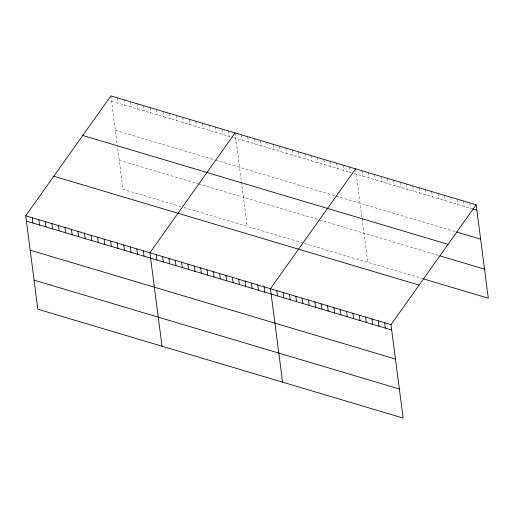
<?xml version="1.0" encoding="UTF-8"?>
<svg xmlns="http://www.w3.org/2000/svg" width="514" height="514" viewBox="0 0 514 514"><rect width="100%" height="100%" fill="white"/><g stroke="black" fill="none" stroke-linecap="round" stroke-linejoin="round"><path stroke-width="0.39" stroke-dasharray="2.57 1.93" d="M111.557 101.232L232.855 137.386M233.581 137.598L351.377 172.704M354.191 173.546L471.923 208.639M115.335 130.305L214.839 159.963M215.572 160.182L334.704 195.693M336.117 196.11L455.256 231.621M119.229 160.265L197.672 183.646M198.398 183.864L318.86 219.767M319.567 219.979L438.699 255.484M181.108 206.66L123.007 189.345L117.333 145.674M184.012 207.527L302.193 242.749M304.307 243.379L422.739 278.678M469.822 202.901L470.509 208.215M463.474 201.006L464.168 206.326M457.132 199.117L457.82 204.431M450.784 197.228L451.478 202.542M444.443 195.333L445.13 200.653M438.095 193.444L438.789 198.764M431.754 191.555L432.441 196.868M425.406 189.66L426.1 194.979M419.064 187.771L419.752 193.091M412.716 185.882L413.41 191.195M406.375 183.986L407.062 189.306M400.033 182.097L400.721 187.417M393.685 180.208L394.373 185.522M387.344 178.313L388.031 183.633M380.996 176.424L381.69 181.744M374.655 174.535L375.342 179.849M368.307 172.64L369.001 177.96M361.965 170.751L362.653 176.071M355.714 169.62L367.754 262.288M349.276 166.966L349.963 172.286M342.928 165.078L343.622 170.397M336.586 163.189L337.274 168.502M330.239 161.3L330.932 166.613M323.897 159.404L324.585 164.724M317.549 157.515L318.243 162.829M311.208 155.626L311.895 160.94M304.86 153.731L305.554 159.051M298.518 151.842L299.206 157.162M292.17 149.953L292.864 155.267M285.829 148.058L286.516 153.378M279.481 146.169L280.175 151.489M273.14 144.28L273.827 149.593M266.792 142.384L267.486 147.704M260.45 140.495L261.138 145.815M254.102 138.607L254.796 143.92M247.761 136.711L248.448 142.031M241.413 134.822L242.107 140.142M235.071 132.933L241.336 181.153M241.432 181.924L247.202 226.359M228.531 130.986L229.225 136.3M221.997 129.033L222.684 134.353M215.462 127.087L216.15 132.406M208.922 125.14L209.616 130.453M202.387 123.193L203.075 128.506M195.847 121.24L196.541 126.56M189.313 119.293L190 124.613M182.772 117.346L183.466 122.66M176.238 115.399L176.932 120.713M169.704 113.446L170.391 118.766M163.163 111.499L163.857 116.819M156.629 109.553L157.316 114.866M150.088 107.606L150.782 112.919M143.554 105.653L144.241 110.973M137.02 103.706L137.707 109.026M130.479 101.759L131.173 107.079M123.945 99.812L124.632 105.126M117.404 97.859L118.098 103.179M110.87 95.912L117.231 144.903"/><path stroke-width="0.77" d="M476.163 204.79L390.993 324.655L403.13 418.088L37.837 309.21L25.7 215.784L110.87 95.912L476.163 204.79L488.3 298.216L423.446 278.89M235.071 132.933L149.902 252.798L162.032 346.23M355.617 168.862L270.448 288.727L282.584 382.159M472.629 208.845L476.857 210.104M456.663 232.039L480.635 239.183M82.76 135.471L448.06 244.343M440.112 255.908L484.522 269.143M53.803 176.225L419.103 285.103M25.7 215.784L390.993 324.655M26.387 221.097L391.687 329.975M30.165 250.177L395.465 359.048M34.059 280.136L399.352 389.008M384.652 322.766L385.339 328.08M378.304 320.871L378.998 326.191M371.963 318.982L372.65 324.302M365.615 317.093L366.309 322.406M359.273 315.204L359.961 320.518M352.925 313.309L353.619 318.629M346.584 311.42L347.271 316.733M340.242 309.531L340.93 314.844M333.894 307.635L334.588 312.955M327.553 305.746L328.24 311.06M321.205 303.858L321.899 309.171M314.864 301.962L315.551 307.282M308.516 300.073L309.21 305.393M302.174 298.184L302.862 303.498M295.826 296.289L296.52 301.609M289.485 294.4L290.172 299.72M283.137 292.511L283.831 297.824M276.795 290.616L277.483 295.935M264.106 286.838L264.794 292.151M257.758 284.942L258.452 290.262M251.417 283.053L252.104 288.373M245.069 281.164L245.763 286.478M238.727 279.269L239.415 284.589M232.379 277.38L233.073 282.7M226.038 275.491L226.725 280.805M219.69 273.602L220.384 278.916M213.349 271.707L214.036 277.027M207.001 269.818L207.695 275.131M200.659 267.929L201.347 273.242M194.311 266.034L195.005 271.353M187.97 264.145L188.657 269.464M181.622 262.256L182.316 267.569M175.28 260.36L175.968 265.68M168.933 258.471L169.626 263.791M162.591 256.582L163.279 261.896M156.243 254.687L156.937 260.007M143.361 250.851L144.055 256.165M136.827 248.904L137.521 254.218M130.293 246.951L130.98 252.271M123.752 245.005L124.446 250.324M117.218 243.058L117.905 248.371M110.677 241.111L111.371 246.424M104.143 239.158L104.83 244.478M97.609 237.211L98.296 242.531M91.068 235.264L91.762 240.578M84.534 233.317L85.221 238.631M77.993 231.364L78.687 236.684M71.459 229.417L72.146 234.737M64.918 227.471L65.612 232.791M58.384 225.524L59.078 230.837M51.85 223.571L52.537 228.891M45.309 221.624L46.003 226.944M38.775 219.677L39.462 224.997M32.234 217.73L32.928 223.044"/></g></svg>
